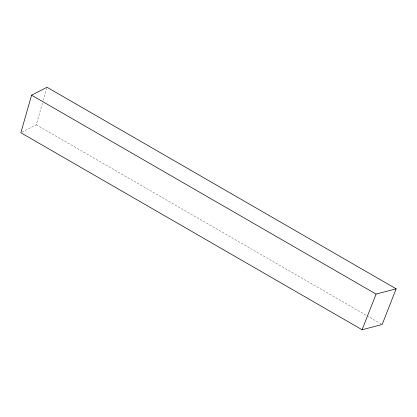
<?xml version="1.0" encoding="UTF-8"?>
<svg xmlns="http://www.w3.org/2000/svg" width="417" height="417" viewBox="0 0 417 417"><rect width="100%" height="100%" fill="white"/><g stroke="black" fill="none" stroke-linecap="round" stroke-linejoin="round"><path stroke-width="0.31" stroke-dasharray="2.08 1.56" d="M21.992 132.153L36.269 124.792L42.524 102.89M43.238 100.388L46.636 88.498M36.269 124.792L366.397 315.393M366.96 315.716L381.044 323.847"/><path stroke-width="0.63" d="M31.577 95.196L20.85 132.742L362.086 329.753L382.17 324.499L396.15 288.83L46.991 87.247L31.577 95.196L376.066 294.084L396.15 288.83M362.086 329.753L376.066 294.084"/></g></svg>
